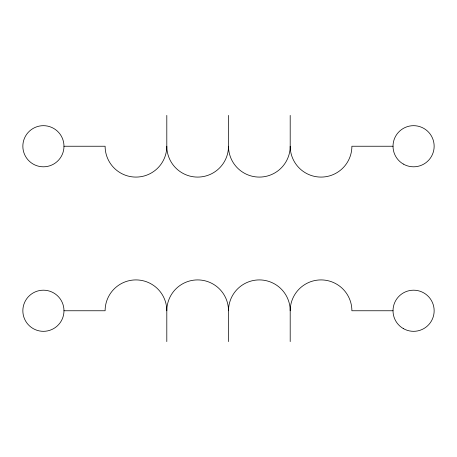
<?xml version="1.0" encoding="UTF-8"?>
<svg xmlns="http://www.w3.org/2000/svg" width="457" height="457" viewBox="0 0 457 457"><rect width="100%" height="100%" fill="white"/><g stroke="black" fill="none" stroke-linecap="round" stroke-linejoin="round"><path stroke-width="0.69" d="M63.98 146.24A20.565 20.565 0 0 1 33.133 164.052A20.565 20.565 0 0 1 33.133 128.428A20.565 20.565 0 0 1 63.98 146.24L105.11 146.24A30.848 30.848 0 0 0 135.958 177.088A30.848 30.848 0 0 0 166.805 146.24L166.805 115.393M393.02 146.24L351.89 146.24A30.848 30.848 0 0 1 321.043 177.088A30.848 30.848 0 0 1 290.195 146.24L290.195 115.393M63.98 310.76A20.565 20.565 0 0 0 33.133 292.948A20.565 20.565 0 0 0 33.133 328.572A20.565 20.565 0 0 0 63.98 310.76L105.11 310.76A30.848 30.848 0 0 1 135.958 279.913A30.848 30.848 0 0 1 166.805 310.76L166.805 341.608M393.02 310.76L351.89 310.76A30.848 30.848 0 0 0 321.043 279.913A30.848 30.848 0 0 0 290.195 310.76L290.195 341.608M228.5 115.393L228.5 146.24A30.848 30.848 0 0 0 259.348 177.088A30.848 30.848 0 0 0 290.195 146.24M290.195 310.76A30.848 30.848 0 0 0 259.348 279.913A30.848 30.848 0 0 0 228.5 310.76L228.5 341.608M166.805 310.76A30.848 30.848 0 0 1 197.653 279.913A30.848 30.848 0 0 1 228.5 310.76M228.5 146.24A30.848 30.848 0 0 1 197.653 177.088A30.848 30.848 0 0 1 166.805 146.24M403.303 328.572A20.565 20.565 0 0 0 434.15 310.76A20.565 20.565 0 0 0 403.303 292.948A20.565 20.565 0 0 0 403.303 328.572M403.303 164.052A20.565 20.565 0 0 0 434.15 146.24A20.565 20.565 0 0 0 403.303 128.428A20.565 20.565 0 0 0 403.303 164.052"/></g></svg>
